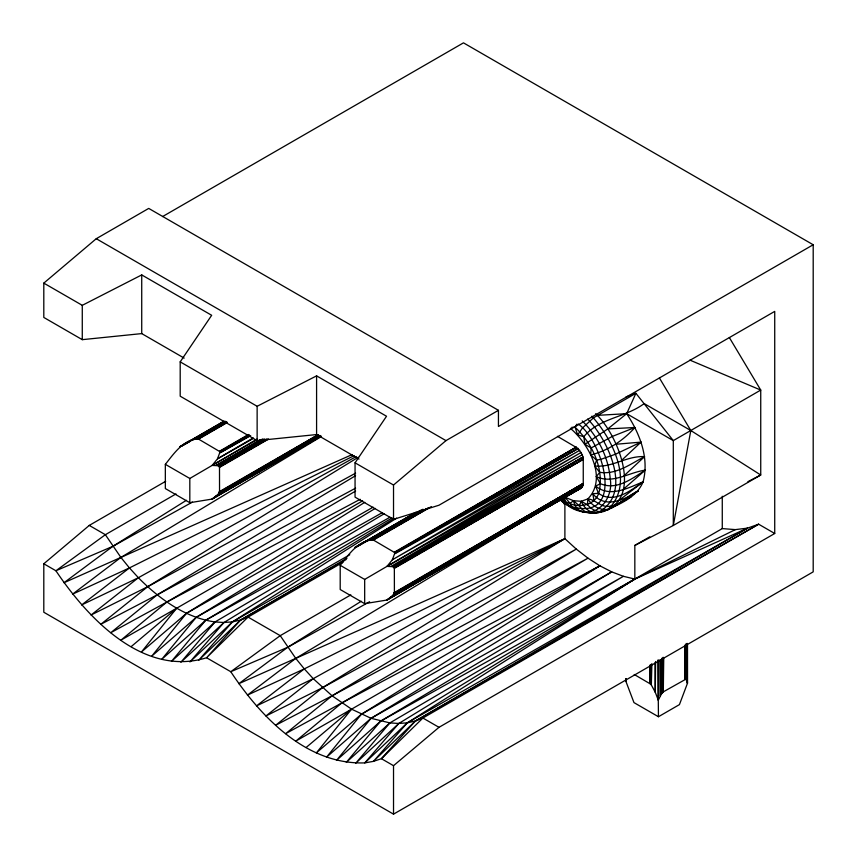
<?xml version="1.0" encoding="UTF-8"?>
<svg xmlns="http://www.w3.org/2000/svg" width="857" height="857" viewBox="0 0 857 857"><rect width="100%" height="100%" fill="white"/><g stroke="black" fill="none" stroke-linecap="round" stroke-linejoin="round"><path stroke-width="1.29" d="M165.68 481.302L89.267 525.416L43.803 563.777L55.909 570.762C87.628 618.122 143.355 677.384 206.569 657.748L230.769 671.717C260.689 716.827 306.345 764.83 364.782 762.891L407.354 722.815L634.833 579.064L634.833 545.427L649.788 536.793M687.475 644.7L687.443 683.34L679.43 704.615L658.444 716.731L658.294 700.158L661.465 693.934L661.518 659.247M687.378 643.414L687.443 683.34L686.146 679.397L686.178 643.457M661.465 693.934L663.307 691.749L663.404 658.38M687.089 643.661L687.025 681.015L686.811 643.671M634.833 545.427L673.302 525.48L673.302 440.616L635.905 393.299L626.671 413.685C639.751 433.396 649.445 458.077 643.082 481.848C636.515 498.046 618.358 504.473 603.585 511.533C589.777 514.864 569.626 512.015 561.988 498.924C574.094 509.979 597.661 507.612 599.707 488.736C603.092 465.78 591.33 442.801 575.09 427.204L571.694 427.354M595.626 413.706C619.997 436.138 646.564 507.494 594.479 512.861C588.256 511.865 583.563 506.926 581.207 501.302L573.365 500.702L564.892 497.146C563.981 505.234 572.026 507.473 577.811 510.054L574.608 509.004L561.228 500.488L565.009 503.691M651.406 664.925L651.341 685L655.262 692.231L658.294 700.158L658.572 660.04M685.921 644.646L686.146 679.397M684.668 646.071L684.668 679.376L685.814 679.205L662.964 692.049L663.157 657.265M685.139 645.899L685.3 679.14L684.668 679.376L685.536 679.14L685.729 644.603M651.834 663.682L651.341 685L651.031 664.464M650.656 665.418L650.892 684.464M655.605 661.497L655.262 692.231L655.005 662.782M660.672 660.072L660.308 695.905L660.019 659.858M587.677 419.084C607.87 439.523 632.937 492.496 599.332 511.715L595.037 510.59L590.987 508.222L587.463 504.773L587.848 498.924C607.924 478.217 588.566 443.637 570.333 428.286M590.709 454.928L591.159 447.943L612.294 436.427L634.951 427.493C623.05 440.702 608.031 450.686 590.709 454.928L596.611 460.123L601.014 459.277L615.315 454.296L641.036 442.116L616.172 444.237M626.124 679.13L625.953 681.486L633.966 702.601L658.444 716.731M320.764 436.224L212.108 499.085L218.374 493.986L219.542 491.597L219.488 466.958L217.989 465.705L212.108 465.437L189.815 478.474L189.815 502.705L212.108 499.085L320.786 436.427M394.049 593.751L583.253 483.519L394.402 592.551L394.049 593.751L583.017 485.469L390.385 597.597L582.31 487.022L386.968 600.039L393.234 594.94L394.402 592.551L394.349 567.912L392.849 566.659L386.968 566.391L364.675 579.428L364.675 603.66L386.968 600.039L581.207 488.051L582.31 487.022L583.253 483.519L583.253 459.288L582.31 454.713L578.068 448.5L557.478 436.342M219.371 492.421L219.542 491.597L318.022 434.745M318.89 435.667L219.188 492.796L219.542 491.597L218.899 493.289L319.297 435.581M594.597 465.962C612.069 467.997 626.96 455.517 644.539 456.652C630.666 463.83 616.419 474.917 599.761 472.325L594.597 465.962L596.611 460.123M595.047 512.068C589.145 514.821 582.321 511.083 579.311 505.769L581.207 501.302L587.848 498.924C595.187 499.481 599.846 506.487 607.431 506.423C619.461 506.444 627.763 495.25 638.229 490.932C624.71 499.524 605.385 509.39 592.798 493.728L598.4 493.3C613.837 504.227 630.602 490.59 643.082 481.848C628.652 487.612 610.088 498.153 595.679 486.101L600.371 483.669C616.74 490.782 632.198 478.442 645.235 470.172C629.188 472.239 612.669 484.387 596.301 476.621L599.761 472.325M576.836 424.194L575.09 427.204L577.639 434.938L583.81 436.695C599.247 417.852 625.481 417.67 644.153 403.593L690.806 430.514L760.737 475.003L673.302 525.48L690.806 430.514L659.408 377.958M577.639 434.938L582.342 428.104L593.483 417.841L635.905 393.299L626.028 396.92M359.019 459.052L316.587 434.553L257.132 440.616L180.195 396.191L180.195 361.868L211.668 315.29L141.726 274.915L82.272 305.328L43.803 283.121L96.263 238.707L148.722 208.412L498.442 410.321L498.442 426.475L813.197 244.759L813.197 571.855L393.524 814.15L43.803 612.241L43.803 563.777M393.524 814.15L393.524 765.687L438.988 727.325L774.728 533.493L774.728 311.391L438.988 505.223L393.524 519.353L355.055 497.146L355.055 462.823L386.528 416.245L316.587 375.869L257.132 406.282L180.195 361.868M257.186 439.662L212.108 465.437L217.485 458.827L220.099 451.778L198.556 439.105C183.762 438.72 173.532 454.103 165.337 464.344L165.337 488.565L189.815 502.705M394.22 567.602L583.253 459.288L394.402 568.32L394.22 567.602L583.017 457.06L391.103 566.327L582.31 454.713L386.968 566.391L392.345 559.782L394.959 552.733L373.416 540.06C358.622 539.674 348.392 555.057 340.197 565.299L340.197 589.52L364.675 603.66M392.12 517.96L215.011 621.957L180.859 662.268L223.966 622.503L393.845 518.571M735.349 529.615L634.833 579.064L389.871 722.912L355.719 763.223L398.826 723.458L634.833 579.064L722.269 528.587L735.349 529.615L747.55 528.137L758.627 524.195L774.728 533.493M342.971 562.267L248.037 617.083L240.549 620.05L232.493 621.861L223.966 622.503L189.922 661.936L232.493 621.861L396.598 518.164M438.988 727.325L422.897 718.037L415.409 721.005L407.354 722.815L398.826 723.458L364.782 762.891L373.373 761.38L381.429 758.702L422.897 718.037L758.627 524.195L415.409 721.005L373.373 761.38L407.354 722.815L747.55 528.137L634.833 579.064L380.594 721.187L336.512 760.373L371.06 718.305L611.727 571.876L623.425 576.311L634.833 579.064M621.796 460.177L641.036 442.116M624.25 475.571L644.539 456.652M223.966 622.503L215.011 621.957L171.421 661.422L205.734 620.232L384.429 513.622M398.826 723.458L389.871 722.912L346.282 762.376L380.594 721.187L623.425 576.311L371.06 718.305L326.506 757.202L361.354 714.277L599.868 565.802L611.727 571.876L361.354 714.277L316.34 752.907L351.563 709.157L599.868 565.802L587.998 558.175L576.3 549.101L564.892 538.678L564.892 505.041L562.138 500.445M623.36 489.272L645.235 470.172M393.524 519.353L393.524 485.03L445.983 440.616L498.442 410.321M578.239 424.011C602.91 440.68 626.221 521.784 571.994 506.744L570.13 503.434L573.365 500.702L579.311 505.769M131.239 646.564L176.703 608.202L362.64 500.852M306.099 747.518L351.563 709.157L371.06 718.305L389.871 722.912M591.159 447.943L584.913 444.322L607.795 428.918L626.671 413.685L673.302 440.616L760.737 390.074L729.35 337.551M356.244 456.524L138.384 577.714L91.056 615.026L147.672 586.713L355.612 473.16M535.336 513.879L295.761 658.39L247.416 695.123L304.299 668.889L564.892 538.678L313.244 678.669L265.916 715.981L322.532 687.668L576.3 549.101L332.066 695.788L275.686 725.247L322.532 687.668L564.892 538.678L238.824 683.693L287.716 647.281L361.29 601.228M354.166 455.645L129.439 567.923L81.608 604.967L138.384 577.714C159.263 598.818 184.951 617.586 215.011 621.957M313.244 678.669L304.299 668.889L256.468 705.922L313.244 678.669L332.066 695.788L351.563 709.157L295.847 741.08L341.772 702.976L587.998 558.175L332.066 695.788L285.681 733.635L341.772 702.976L599.868 565.802M619.183 500.284L643.082 481.848M603.714 510.933L607.506 510.044L610.559 507.73M212.108 499.085L219.928 493.771M386.968 600.039L392.827 596.054M663.307 691.749L663.693 658.187M612.037 507.794L638.229 490.932M186.43 500.274L112.856 546.327L63.964 582.739L352.109 454.596M364.803 502.32L186.494 613.323L141.48 651.952L176.703 608.202L120.987 640.125L166.911 602.021L355.612 491.05M358.172 457.306L147.672 586.713L100.826 624.292L157.206 594.833L355.612 488.158M375.27 508.394L196.199 617.351L151.646 656.248L186.494 613.323L373.106 507.173M321.504 436.438L120.901 557.436L72.556 594.169L129.439 567.923L138.384 577.714M537.628 512.497L541.067 510.418M355.569 475.689L157.206 594.833L110.821 632.68L166.911 602.021L360.186 499.299M212.108 465.437L256.929 439.127M268.198 439.277L219.542 467.365L219.349 466.647L266.548 439.009M386.968 566.391L581.207 452.4L392.345 559.782L579.75 450.279L395.173 553.622L578.068 448.5L394.959 552.733L576.258 447.172L394.402 552.165M253.126 438.002L217.485 458.827L253.404 438.409M260.014 439.823L216.243 465.372L262.767 438.891M225.07 421.237L193.832 439.437L225.016 421.537M226.055 421.998L197.164 438.795L226.162 422.233M248.969 434.97L220.099 451.778L249.076 435.281M218.931 466.187L265.081 439.341M219.188 492.796L318.493 434.81M320.497 435.538L215.525 496.632L320.743 436.02M422.972 509.229L368.692 540.392L416.127 512.754M424.033 509.519L372.024 539.749L426.54 508.608M347.01 558.228L240.549 620.05L198.513 660.426L232.493 621.861L349.763 554.758M393.792 567.141L583.017 457.06L392.849 566.659M747.55 528.137L415.409 721.005L381.429 758.702L393.524 765.687M224.92 421.387L181.973 445.951L190.104 441.301M219.885 451.478L248.787 434.724M219.499 492.025L318.547 434.628M415.999 512.229L354.616 547.719L414.777 513.386M368.692 540.392L420.508 510.311M394.756 552.433L576.258 447.172M394.359 592.98L583.253 483.519L394.231 593.376L394.402 592.551L393.759 594.244L583.017 485.469L393.234 594.94M394.788 594.726L397.102 593.398M405.157 588.695L407.461 587.366M410.921 585.352L413.224 584.013M415.538 582.674L417.841 581.335M162.605 216.553L463.476 42.85L813.197 244.759M223.763 421.323L179.756 446.765L223.773 421.398M195.996 438.891L226.044 421.526M198.556 439.105L226.355 423.047M219.542 451.211L248.498 434.499M217.989 465.705L264.363 438.977M175.985 493.932L105.368 534.704L55.909 570.762L112.856 546.327L192.418 502.084M218.374 493.986L319.05 435.913M370.856 539.846L422.865 509.786M373.416 540.06L431.339 506.616M350.845 594.887L280.228 635.658L230.769 671.717L287.716 647.281L369.624 601.732M198.213 438.945L227.234 422.255M249.248 436.031L220.313 452.667L250.683 435.656M219.488 466.958L268.166 438.966M354.616 547.719L414.852 513.011M373.074 539.899L428.779 507.847M394.349 567.912L583.253 459.288M410.964 585.427L413.278 584.099M423.69 578.121L420.219 580.114L423.733 578.154M430.621 574.136L434.092 572.144M436.406 570.826L443.337 566.841M451.435 562.192L453.739 560.864M456.053 559.535L459.523 557.543M461.837 556.214L464.151 554.886M466.454 553.558L469.925 551.565M472.239 550.237L474.553 548.909M476.867 547.58L480.338 545.588M482.641 544.27L490.74 539.621M493.054 538.292L499.985 534.307M502.298 532.979L516.171 525.009M518.485 523.681L520.799 522.352M523.102 521.024L526.573 519.031M528.887 517.703L581.207 488.051L466.572 553.643M192.429 439.962L195.91 437.97M198.235 436.642L200.559 435.313M202.884 433.974L211.015 429.325M214.496 427.322L216.821 425.993M219.146 424.665L223.795 422.008M197.871 438.848L226.751 422.276M220.249 452.185L249.194 435.624M219.349 466.647L266.902 439.405M234.979 485.158L241.92 481.173M244.234 479.856L246.559 478.527M250.03 476.546L252.344 475.217M254.658 473.889L258.128 471.907M260.453 470.579L262.767 469.25M265.081 467.922L273.19 463.294M275.504 461.966L319.5 436.791M356.833 546.905L387.043 529.615M389.367 528.287L397.498 523.627M405.629 518.967L407.953 517.639M410.278 516.31L412.592 514.982M372.731 539.803L428.189 507.987M346.067 559.546L240.549 620.05L206.569 657.748L248.037 617.083L280.228 635.658L295.761 658.39L304.299 668.889M395.109 553.14L578.068 448.5M409.839 586.113L413.31 584.12M426.047 576.836L443.412 566.895M445.726 565.566L448.05 564.249M451.521 562.256L464.258 554.972M382.276 512.657L196.199 617.351L161.652 659.419L205.734 620.232L389.999 517.232M607.506 510.044L630.966 496.867L627.506 497.767M747.915 481.655L760.737 475.003L760.737 390.074L689.842 360.09M602.45 511.233L598.582 512.711L594.479 512.861M43.803 283.121L43.803 317.444L82.272 339.661L141.726 333.598L184.159 358.097M597.297 415.356L626.671 413.685M607.795 428.918L634.951 427.493M588.523 512.036L593.14 512.807M573.365 500.702L574.811 505.009L577.115 508.48L580.125 510.868C599.268 517.414 613.366 496.535 610.27 479.224C608.556 457.22 597.843 436.309 582.214 420.916M565.609 502.952L563.028 502.266L560.274 499.995M569.787 505.834L567.002 504.998L564.913 503.027L563.477 497.499M580.125 510.868L583.617 512.015M581.207 501.302L587.463 504.773M96.263 238.707L445.983 440.616M355.055 462.823L393.524 485.03M634.234 674.491L650.463 684.004L650.345 665.278M165.337 464.344L189.815 478.474M340.197 565.299L364.675 579.428M89.267 525.416L105.368 534.704L120.901 557.436L129.439 567.923M591.833 416.202C612.476 438.73 635.123 483.659 608.074 509.304C599.911 510.761 592.016 505.705 587.848 498.924M564.892 497.146L570.13 503.434M596.301 476.621L600.371 483.669M595.679 486.101L598.4 493.3M592.798 493.728L593.987 500.509M583.81 436.695L584.913 444.322M686.853 670.12L687.443 683.34M662.622 658.829L662.964 692.049M657.822 660.094L658.294 700.158M685.3 644.56L685.536 679.14M662.161 657.994L662.354 692.713M684.925 645.953L685.011 679.215M650.045 665.011L650.109 683.693M722.269 496.246L722.269 528.587M649.702 666.103L649.702 683.415M316.587 375.869L316.587 434.553M257.132 406.282L257.132 440.616M141.726 274.915L141.726 333.598M82.272 305.328L82.272 339.661M625.953 678.83L625.953 681.486L625.942 678.83M407.503 587.42L405.19 588.748L407.525 587.431M417.905 581.442L415.591 582.771L417.937 581.474"/></g></svg>
